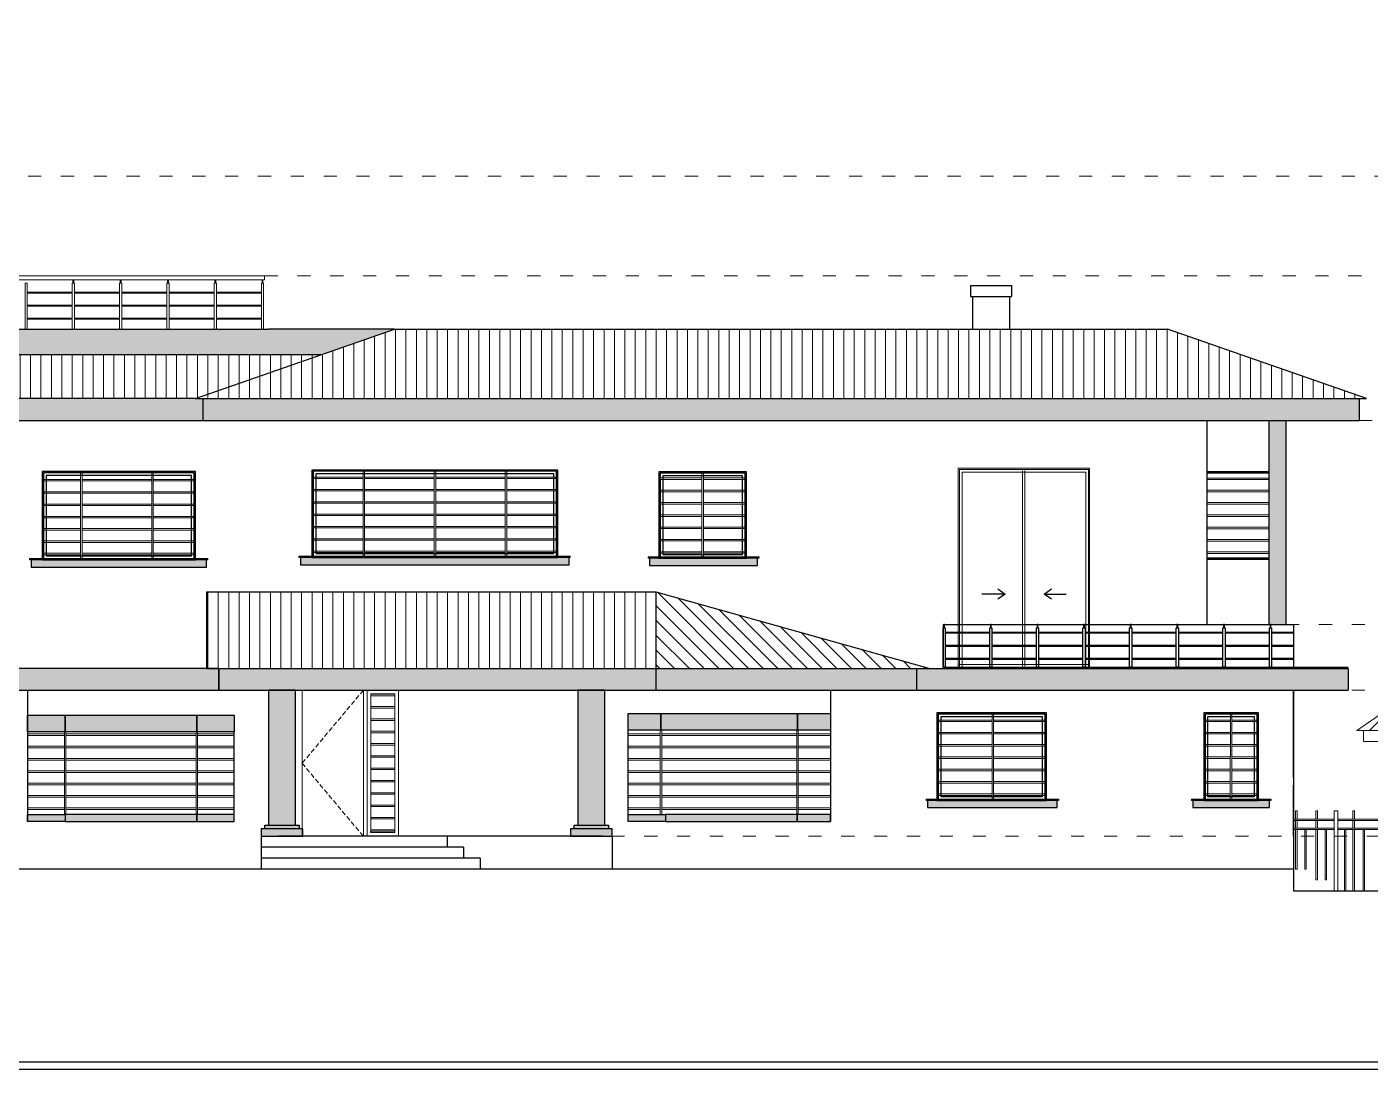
# Model space of a CAD drawing. Header units: millimetres. Extents: x 922141 to 965068, y 34629 to 256118.
# Drawn here: x 932003 to 950409, y 190849 to 205137 of the extents above; entities that cross this region are included whole.
import ezdxf

# ---------------------------------------------------------------- set-up
doc = ezdxf.new("R2010")
doc.units = ezdxf.units.MM
doc.linetypes.add('ACAD_ISO03W100', pattern=[30, 12, -18])
doc.linetypes.add('DASHED', pattern=[19.05, 12.7, -6.35])
doc.layers.get('0').update_dxf_attribs({"plot": 0})
doc.layers.get('Defpoints').update_dxf_attribs({"color": 6})
for name, color, linetype, lineweight in [('MCA__ LANDSCAPE', 136, 'Continuous', 5), ('MCA__ MURI ESISTENTI SEZIONATI', 30, 'Continuous', 30), ('MCA__ SCALE', 154, 'Continuous', 18)]:
    doc.layers.add(name, color=color, linetype=linetype, lineweight=lineweight)
doc.layers.add('TEXT200', color=7, linetype='Continuous')
doc.styles.get("Standard").update_dxf_attribs({"font": 'arial.ttf'})
doc.dimstyles.new('Casa Selvole', dxfattribs={"dimtxt": 200, "dimasz": 150, "dimexe": 0.18, "dimexo": 0.0625, "dimgap": 0.09, "dimtad": 0, "dimtih": 1, "dimtoh": 1, "dimdec": 0, "dimlfac": 0.1, "dimzin": 0, "dimdsep": 46, "dimtxsty": 'Standard', "dimblk": 'DOTSMALL', "dimcen": 0, "dimadec": 0, "dimazin": 0, "dimtfac": 1, "dimtdec": 0, "dimtofl": 0, "dimtmove": 0, "dimatfit": 3, "dimldrblk": 'DOTSMALL', "dimfxl": 1, "dimtolj": 1, "dimtzin": 0, "dimarcsym": 0})
pattern_1 = [(90, (347980.63, -185678.52), (-142.875, 9e-15), [])]

# ---------------------------------------------------------------- blocks, each defined once
blk = doc.blocks.new('_DotSmall')
at = {"color": 0, "linetype": 'ByBlock', "const_width": 0.5}
blk.add_lwpolyline([(-0.0625, 0, 1), (0.0625, 0, 1)], format="xyb", close=True, dxfattribs=at)

msp = doc.modelspace()

# ---------------------------------------------------------------- hatches: boundary and pattern name
at = {"layer": 'MCA__ LANDSCAPE'}
h = msp.add_hatch(color=256, dxfattribs=at)
h.dxf.hatch_style = 1
h.paths.add_polyline_path([(934632.07, 196342.18), (934463.23, 196342.18), (925979.18, 196342.18), (925979.18, 196042.18), (934632.07, 196042.18)])
h.paths.add_polyline_path([(940623.23, 196342.18), (934632.07, 196342.18), (934632.07, 196042.18), (940623.23, 196042.18)])
h.paths.add_polyline_path([(944193.17, 196342.18), (940623.23, 196342.18), (940623.23, 196042.18), (944193.17, 196042.18)])
h.paths.add_polyline_path([(950107.86, 196342.18), (944376.23, 196342.18), (944193.17, 196342.18), (944193.17, 196042.18), (950107.86, 196042.18)])
h.paths.add_polyline_path([(950257.86, 200042.18), (934413.23, 200042.18), (934413.23, 199742.18), (950257.86, 199742.18)])
h.paths.add_polyline_path([(934413.23, 200042.18), (934313.23, 200042.18), (927869.18, 200042.18), (927869.18, 199742.18), (934413.23, 199742.18)])
h.paths.add_polyline_path([(937039.05, 200992.18), (935313.23, 200992.18), (928769.18, 200992.18), (928769.18, 200642.18), (936034.8, 200642.18)])
h = msp.add_hatch(color=256, dxfattribs=at)
h.dxf.hatch_style = 1
h.paths.add_polyline_path([(949257.86, 199742.18), (949027.86, 199742.18), (949027.86, 196942.18), (949257.86, 196942.18)])
h = msp.add_hatch(color=256, dxfattribs=at)
h.dxf.hatch_style = 1
h.paths.add_polyline_path([(934463.18, 197732.18), (934463.18, 197832.18), (932062.34, 197832.18), (932062.34, 197732.18)])
h = msp.add_hatch(color=256, dxfattribs=at)
h.dxf.hatch_style = 1
h.paths.add_polyline_path([(939432.04, 197762.18), (939432.04, 197862.18), (935751.54, 197862.18), (935751.54, 197762.18)])
h = msp.add_hatch(color=256, dxfattribs=at)
h.dxf.hatch_style = 1
h.paths.add_polyline_path([(942013.54, 197752.18), (942013.54, 197852.18), (940533.54, 197852.18), (940533.54, 197752.18)])
h = msp.add_hatch(color=256, dxfattribs=at)
h.dxf.hatch_style = 1
h.paths.add_polyline_path([(935313.23, 196042.18), (935313.23, 194192.18), (935683.23, 194192.18), (935683.23, 196042.18)])
h.paths.add_polyline_path([(935783.23, 194042.18), (935783.23, 194142.18), (935733.23, 194142.18), (935263.23, 194142.18), (935213.23, 194142.18), (935213.23, 194042.18)])
h.paths.add_polyline_path([(935733.23, 194142.18), (935733.23, 194192.18), (935683.23, 194192.18), (935313.23, 194192.18), (935263.23, 194192.18), (935263.23, 194142.18)])
h = msp.add_hatch(color=256, dxfattribs=at)
h.dxf.hatch_style = 1
h.paths.add_polyline_path([(939553.23, 194192.18), (939553.23, 196042.18), (939923.23, 196042.18), (939923.23, 194192.18)])
h.paths.add_polyline_path([(939453.23, 194042.18), (939453.23, 194142.18), (940023.23, 194142.18), (940023.23, 194042.18)])
h.paths.add_polyline_path([(939503.23, 194192.18), (939973.23, 194192.18), (939973.23, 194142.18), (939503.23, 194142.18)])
h = msp.add_hatch(color=256, dxfattribs=at)
h.dxf.hatch_style = 1
h.paths.add_polyline_path([(932013.94, 195702.18), (932528.09, 195702.18), (932528.09, 195474.3), (932013.94, 195474.3)])
h = msp.add_hatch(color=256, dxfattribs=at)
h.dxf.hatch_style = 1
h.paths.add_polyline_path([(932528.09, 195702.18), (934330.37, 195702.18), (934330.37, 195474.3), (932528.09, 195474.3)])
h = msp.add_hatch(color=256, dxfattribs=at)
h.dxf.hatch_style = 1
h.paths.add_polyline_path([(934330.37, 195702.18), (934842.42, 195702.18), (934842.42, 195474.3), (934330.37, 195474.3)])
h = msp.add_hatch(color=256, dxfattribs=at)
h.dxf.hatch_style = 1
h.paths.add_polyline_path([(940240.84, 195494.3), (940240.84, 195722.18), (940692.16, 195722.18), (940692.16, 195494.3)])
h = msp.add_hatch(color=256, dxfattribs=at)
h.dxf.hatch_style = 1
h.paths.add_polyline_path([(940692.16, 195722.18), (942563.02, 195722.18), (942563.02, 195494.3), (940692.16, 195494.3)])
h = msp.add_hatch(color=256, dxfattribs=at)
h.dxf.hatch_style = 1
h.paths.add_polyline_path([(942563.02, 195722.18), (943016.26, 195722.18), (943016.26, 195494.3), (942563.02, 195494.3)])
h = msp.add_hatch(color=256, dxfattribs=at)
h.dxf.hatch_style = 1
h.paths.add_polyline_path([(946123.18, 194433.71), (946123.18, 194533.71), (944343.18, 194533.71), (944343.18, 194433.71)])
h = msp.add_hatch(color=256, dxfattribs=at)
h.dxf.hatch_style = 1
h.paths.add_polyline_path([(949029.18, 194433.71), (949029.18, 194533.71), (947979.18, 194533.71), (947979.18, 194433.71)])
h = msp.add_hatch(color=256, dxfattribs=at)
h.dxf.hatch_style = 1
h.paths.add_polyline_path([(932013.94, 194242.18), (932013.94, 194342.18), (932528.09, 194342.18), (932528.09, 194242.18)])
h = msp.add_hatch(color=256, dxfattribs=at)
h.dxf.hatch_style = 1
h.paths.add_polyline_path([(932528.09, 194242.18), (932528.09, 194342.18), (934330.37, 194342.18), (934330.37, 194242.18)])
h = msp.add_hatch(color=256, dxfattribs=at)
h.dxf.hatch_style = 1
h.paths.add_polyline_path([(934330.37, 194242.18), (934330.37, 194342.18), (934842.42, 194342.18), (934842.42, 194242.18)])
h = msp.add_hatch(color=256, dxfattribs=at)
h.dxf.hatch_style = 1
h.paths.add_polyline_path([(940240.84, 194242.18), (940240.84, 194342.18), (940754.98, 194342.18), (940754.98, 194242.18)])
h = msp.add_hatch(color=256, dxfattribs=at)
h.dxf.hatch_style = 1
h.paths.add_polyline_path([(940754.98, 194242.18), (940754.98, 194342.18), (942557.26, 194342.18), (942557.26, 194242.18)])
h = msp.add_hatch(color=256, dxfattribs=at)
h.dxf.hatch_style = 1
h.paths.add_polyline_path([(942557.26, 194242.18), (942557.26, 194342.18), (943016.26, 194342.18), (943016.26, 194242.18)])
at = {"layer": 'MCA__ SCALE'}
h = msp.add_hatch(dxfattribs=at)
h.set_pattern_fill('ANSI31', color=256, scale=45, angle=45)
h.set_pattern_definition(pattern_1)
h.paths.add_polyline_path([(950357.86, 200042.18), (947632.04, 200992.18), (937039.05, 200992.18), (934313.23, 200042.18)])
h = msp.add_hatch(dxfattribs=at)
h.set_pattern_fill('ANSI31', color=256, scale=45, angle=45)
h.set_pattern_definition(pattern_1)
h.paths.add_polyline_path([(934313.23, 200042.18), (936034.8, 200642.18), (928769.18, 200642.18), (927769.18, 200042.18)])
h = msp.add_hatch(dxfattribs=at)
h.set_pattern_fill('ANSI31', color=256, scale=45, angle=45)
h.set_pattern_definition(pattern_1)
h.paths.add_polyline_path([(934463.23, 197392.18), (934463.23, 196342.18), (940623.23, 196342.18), (940623.23, 197392.18)])
at = {"layer": 'MCA__ SCALE', "ltscale": 600}
h = msp.add_hatch(dxfattribs=at)
h.set_pattern_fill('ANSI31', color=256, scale=45, angle=90)
h.set_pattern_definition([(135, (347980.63, -185678.52), (-101.02788, -101.02788), [])])
h.paths.add_polyline_path([(940623.23, 196342.18), (944376.23, 196342.18), (940623.23, 197392.18)])
h = msp.add_hatch(dxfattribs=at)
h.set_pattern_fill('ANSI31', color=256, scale=45, angle=180)
h.set_pattern_definition([(225, (347980.63, -185678.52), (101.02788, -101.02788), [])])
h.paths.add_polyline_path([(950225.47, 195492.18), (951759.4, 195492.18), (951759.4, 196542.18)])

# ---------------------------------------------------------------- linework, layer by layer
at = {"layer": 'Defpoints'}
msp.add_lwpolyline([(965068.26, 190849.45), (965068.26, 220398.38), (922141.11, 220398.38), (922141.11, 190849.45)], close=True, dxfattribs=at)
at = {"layer": 'MCA__ LANDSCAPE', "linetype": 'ACAD_ISO03W100', "ltscale": 15}
for p, q in [((931570.23, 203092.18), (959866.09, 203092.18)), ((935260.27, 201722.18), (959866.09, 201722.18)), ((950257.86, 199742.18), (959851.55, 199742.18)), ((949257.86, 196942.18), (959851.55, 196942.18)), ((949257.86, 196042.18), (959851.55, 196042.18)), ((937763.23, 194042.18), (959863.67, 194042.18))]:
    msp.add_line(p, q, dxfattribs=at)
at = {"layer": 'MCA__ LANDSCAPE', "linetype": 'DASHED', "ltscale": 5}
msp.add_lwpolyline([(936614.18, 196042.18), (935774.18, 195042.18), (936614.18, 194042.18)], dxfattribs=at)
at = {"layer": 'MCA__ MURI ESISTENTI SEZIONATI'}
for p, q in [((944934.64, 201592.18), (945494.83, 201592.18)), ((944934.64, 201592.18), (944934.64, 201442.18)), ((945494.83, 201592.18), (945494.83, 201442.18)), ((944934.64, 201442.18), (945494.83, 201442.18)), ((944959.64, 201442.18), (944959.64, 200992.18)), ((945469.83, 201442.18), (945469.83, 200992.18)), ((928769.18, 200992.18), (935313.23, 200992.18)), ((934313.23, 200042.18), (937039.05, 200992.18)), ((937039.05, 200992.18), (935313.23, 200992.18)), ((937039.05, 200992.18), (947632.04, 200992.18)), ((950357.86, 200042.18), (947632.04, 200992.18)), ((936034.8, 200642.18), (928769.18, 200642.18)), ((934313.23, 200042.18), (927769.18, 200042.18)), ((934313.23, 200042.18), (950357.86, 200042.18)), ((934413.23, 200042.18), (934413.23, 199742.18)), ((950257.86, 200042.18), (950257.86, 199742.18)), ((927869.18, 199742.18), (950257.86, 199742.18)), ((948178.54, 196942.18), (948178.54, 199742.18)), ((949027.86, 196942.18), (949027.86, 199742.18)), ((949257.86, 196942.18), (949257.86, 199742.18)), ((934313.18, 199042.18), (932212.34, 199042.18)), ((932212.34, 199042.18), (932212.34, 197850.18)), ((934295.18, 199024.18), (932230.34, 199024.18)), ((932230.34, 199024.18), (932230.34, 197850.18)), ((934295.18, 197850.18), (934295.18, 199024.18)), ((934313.18, 197852.01), (934313.18, 199042.18)), ((939278.54, 199062.18), (935908.54, 199062.18)), ((935908.54, 199062.18), (935908.54, 197880.18)), ((939260.54, 199044.18), (935926.54, 199044.18)), ((935926.54, 199044.18), (935926.54, 197880.18)), ((939260.54, 197880.18), (939260.54, 199044.18)), ((939278.54, 197880.18), (939278.54, 199062.18)), ((940663.89, 199036.5), (940663.55, 197870.18)), ((941863.89, 199036.5), (940663.89, 199036.5)), ((940681.89, 199018.5), (940681.55, 197870.18)), ((941845.89, 199018.5), (940681.89, 199018.5)), ((941845.55, 197870.18), (941845.89, 199018.5)), ((941863.55, 197870.18), (941863.89, 199036.5)), ((948178.54, 199042.18), (949027.86, 199042.18)), ((948178.54, 199024.18), (949027.86, 199024.18)), ((935733.54, 197880.18), (939450.04, 197880.18)), ((935733.54, 197862.18), (935733.54, 197880.18)), ((939450.04, 197862.18), (939450.04, 197880.18)), ((940515.54, 197870.18), (942031.54, 197870.18)), ((940515.54, 197870.18), (940515.54, 197852.18)), ((942031.54, 197870.18), (942031.54, 197852.18)), ((932044.34, 197850.18), (934481.18, 197850.18)), ((932044.34, 197832.18), (932044.34, 197850.18)), ((934481.18, 197832.18), (932044.34, 197832.18)), ((932062.34, 197832.18), (932062.34, 197732.18)), ((932062.34, 197732.18), (934463.18, 197732.18)), ((932212.34, 197832.18), (934313.18, 197832.18)), ((934463.18, 197732.18), (934463.18, 197832.18)), ((934481.18, 197832.18), (934481.18, 197850.18)), ((939450.04, 197862.18), (935733.54, 197862.18)), ((935751.54, 197862.18), (935751.54, 197762.18)), ((935751.54, 197762.18), (939432.04, 197762.18)), ((935908.54, 197862.18), (939278.54, 197862.18)), ((939432.04, 197762.18), (939432.04, 197862.18)), ((942031.54, 197852.18), (940515.54, 197852.18)), ((940533.54, 197852.18), (940533.54, 197752.18)), ((940533.54, 197752.18), (942013.54, 197752.18)), ((940663.54, 197852.18), (941863.54, 197852.18)), ((942013.54, 197752.18), (942013.54, 197852.18)), ((948178.54, 197860.18), (949027.86, 197860.18)), ((948178.54, 197842.18), (949027.86, 197842.18)), ((934463.23, 197392.18), (940623.23, 197392.18)), ((934463.23, 197392.18), (934463.23, 196342.18)), ((940623.23, 197392.18), (944376.23, 196342.18)), ((940623.23, 197392.18), (940623.23, 196042.18)), ((944558.23, 196942.18), (944558.23, 196342.18)), ((944558.23, 196942.18), (949357.86, 196942.18)), ((944588.23, 196840.74), (945196.99, 196840.74)), ((944588.23, 196828.74), (945196.99, 196828.74)), ((945226.99, 196840.74), (945835.75, 196840.74)), ((945226.99, 196828.74), (945835.75, 196828.74)), ((945865.75, 196840.74), (946474.51, 196840.74)), ((945865.75, 196828.74), (946474.51, 196828.74)), ((946504.51, 196840.74), (947113.27, 196840.74)), ((946504.51, 196828.74), (947113.27, 196828.74)), ((947143.27, 196840.74), (947752.02, 196840.74)), ((947143.27, 196828.74), (947752.02, 196828.74)), ((947782.02, 196840.74), (948390.78, 196840.74)), ((947782.02, 196828.74), (948390.78, 196828.74)), ((948420.78, 196840.74), (949029.54, 196840.74)), ((948420.78, 196828.74), (949029.54, 196828.74)), ((949059.54, 196840.74), (949357.86, 196840.74)), ((949059.54, 196828.74), (949357.86, 196828.74)), ((949357.86, 196942.18), (949357.86, 196342.18)), ((944588.23, 196661.53), (945196.99, 196661.53)), ((944588.23, 196649.53), (945196.99, 196649.53)), ((945226.99, 196661.53), (945835.75, 196661.53)), ((945226.99, 196649.53), (945835.75, 196649.53)), ((945865.75, 196661.53), (946474.51, 196661.53)), ((945865.75, 196649.53), (946474.51, 196649.53)), ((946504.51, 196661.53), (947113.27, 196661.53)), ((946504.51, 196649.53), (947113.27, 196649.53)), ((947143.27, 196661.53), (947752.02, 196661.53)), ((947143.27, 196649.53), (947752.02, 196649.53)), ((947782.02, 196661.53), (948390.78, 196661.53)), ((947782.02, 196649.53), (948390.78, 196649.53)), ((948420.78, 196661.53), (949029.54, 196661.53)), ((948420.78, 196649.53), (949029.54, 196649.53)), ((949059.54, 196661.53), (949357.86, 196661.53)), ((949059.54, 196649.53), (949357.86, 196649.53)), ((944588.23, 196482.31), (945196.99, 196482.31)), ((944588.23, 196470.31), (945196.99, 196470.31)), ((945226.99, 196482.31), (945835.75, 196482.31)), ((945226.99, 196470.31), (945835.75, 196470.31)), ((945865.75, 196482.31), (946474.51, 196482.31)), ((945865.75, 196470.31), (946474.51, 196470.31)), ((946504.51, 196482.31), (947113.27, 196482.31)), ((946504.51, 196470.31), (947113.27, 196470.31)), ((947143.27, 196482.31), (947752.02, 196482.31)), ((947143.27, 196470.31), (947752.02, 196470.31)), ((947782.02, 196482.31), (948390.78, 196482.31)), ((947782.02, 196470.31), (948390.78, 196470.31)), ((948420.78, 196482.31), (949029.54, 196482.31)), ((948420.78, 196470.31), (949029.54, 196470.31)), ((949059.54, 196482.31), (949357.86, 196482.31)), ((949059.54, 196470.31), (949357.86, 196470.31)), ((934463.23, 196342.18), (944376.23, 196342.18)), ((934632.07, 196342.18), (934632.07, 196042.18)), ((944193.17, 196342.18), (944193.17, 196042.18)), ((944376.23, 196342.18), (950107.86, 196342.18)), ((944558.23, 196360.18), (950107.86, 196360.18)), ((950107.86, 196342.18), (950107.86, 196042.18)), ((932013.94, 196042.18), (932013.94, 194242.18)), ((934632.07, 196042.18), (940623.23, 196042.18)), ((940623.23, 196042.18), (944193.17, 196042.18)), ((943016.26, 196042.18), (943016.26, 194242.18)), ((944193.17, 196042.18), (950107.86, 196042.18)), ((949357.86, 196042.18), (949357.86, 193592.18)), ((949357.86, 194842.18), (949357.86, 196042.18)), ((945973.18, 195733.71), (944473.18, 195733.71)), ((944473.18, 195733.71), (944473.18, 194551.71)), ((945955.18, 195715.71), (944491.18, 195715.71)), ((944491.18, 195715.71), (944491.18, 194551.71)), ((945955.18, 194551.71), (945955.18, 195715.71)), ((945973.18, 194551.71), (945973.18, 195733.71)), ((948879.18, 195733.71), (948129.18, 195733.71)), ((948129.18, 195733.71), (948129.18, 194551.71)), ((948861.18, 195715.71), (948147.18, 195715.71)), ((948147.18, 195715.71), (948147.18, 194551.71)), ((948861.18, 194551.71), (948861.18, 195715.71)), ((948879.18, 194551.71), (948879.18, 195733.71)), ((940240.84, 194342.18), (940240.84, 195494.3)), ((932013.94, 195314.3), (932013.94, 194342.18)), ((934842.42, 194342.18), (934842.42, 195474.3)), ((943016.26, 195314.3), (943016.26, 194342.18)), ((949357.86, 194042.18), (949357.86, 194742.18)), ((944325.18, 194551.71), (946141.18, 194551.71)), ((944325.18, 194551.71), (944325.18, 194533.71)), ((946141.18, 194533.71), (944325.18, 194533.71)), ((944343.18, 194533.71), (944343.18, 194433.71)), ((944343.18, 194433.71), (946123.18, 194433.71)), ((944473.18, 194533.71), (945973.18, 194533.71)), ((946123.18, 194433.71), (946123.18, 194533.71)), ((946141.18, 194551.71), (946141.18, 194533.71)), ((947961.18, 194551.71), (949047.18, 194551.71)), ((947961.18, 194551.71), (947961.18, 194533.71)), ((949047.18, 194533.71), (947961.18, 194533.71)), ((947979.18, 194533.71), (947979.18, 194433.71)), ((947979.18, 194433.71), (949029.18, 194433.71)), ((948129.18, 194533.71), (948879.18, 194533.71)), ((949029.18, 194433.71), (949029.18, 194533.71)), ((949047.18, 194551.71), (949047.18, 194533.71)), ((935213.23, 194042.18), (935213.23, 193592.18)), ((939889.23, 194042.18), (935451.23, 194042.18)), ((937763.23, 194042.18), (937763.23, 193892.18)), ((940023.23, 194042.18), (940023.23, 193592.18)), ((937988.23, 193892.18), (935213.23, 193892.18)), ((937988.23, 193892.18), (937988.23, 193742.18)), ((938213.23, 193742.18), (935213.23, 193742.18)), ((938213.23, 193742.18), (938213.23, 193592.18)), ((949357.86, 193592.18), (931545.23, 193592.18)), ((949357.86, 193592.18), (949357.86, 193292.18)), ((949357.86, 193292.18), (957844.84, 193292.18))]:
    msp.add_line(p, q, dxfattribs=at)
for points in [[(934259.18, 198988.18), (932266.34, 198988.18), (932266.34, 197886.18), (934259.18, 197886.18)], [(939224.54, 199008.18), (935962.54, 199008.18), (935962.54, 197916.18), (939224.54, 197916.18)], [(941809.88, 198982.5), (940717.88, 198982.5), (940717.56, 197906.18), (941809.56, 197906.18)], [(944558.23, 196900.4), (944588.23, 196900.4), (944588.23, 196360.18), (944558.23, 196360.18)], [(944567.23, 196900.4), (944579.23, 196900.4), (944579.23, 196942.18), (944567.23, 196942.18)], [(945196.99, 196900.4), (945226.99, 196900.4), (945226.99, 196360.18), (945196.99, 196360.18)], [(945205.99, 196900.4), (945217.99, 196900.4), (945217.99, 196942.18), (945205.99, 196942.18)], [(945835.75, 196900.4), (945865.75, 196900.4), (945865.75, 196360.18), (945835.75, 196360.18)], [(945844.75, 196900.4), (945856.75, 196900.4), (945856.75, 196942.18), (945844.75, 196942.18)], [(946474.51, 196900.4), (946504.51, 196900.4), (946504.51, 196360.18), (946474.51, 196360.18)], [(946483.51, 196900.4), (946495.51, 196900.4), (946495.51, 196942.18), (946483.51, 196942.18)], [(947113.27, 196900.4), (947143.27, 196900.4), (947143.27, 196360.18), (947113.27, 196360.18)], [(947122.27, 196900.4), (947134.27, 196900.4), (947134.27, 196942.18), (947122.27, 196942.18)], [(947752.02, 196900.4), (947782.02, 196900.4), (947782.02, 196360.18), (947752.02, 196360.18)], [(947761.02, 196900.4), (947773.02, 196900.4), (947773.02, 196942.18), (947761.02, 196942.18)], [(948390.78, 196900.4), (948420.78, 196900.4), (948420.78, 196360.18), (948390.78, 196360.18)], [(948399.78, 196900.4), (948411.78, 196900.4), (948411.78, 196942.18), (948399.78, 196942.18)], [(949029.54, 196900.4), (949059.54, 196900.4), (949059.54, 196360.18), (949029.54, 196360.18)], [(949038.54, 196900.4), (949050.54, 196900.4), (949050.54, 196942.18), (949038.54, 196942.18)], [(925979.18, 196042.18), (934632.07, 196042.18), (934632.07, 196342.18), (925979.18, 196342.18)], [(935313.23, 194192.18), (935683.23, 194192.18), (935683.23, 196042.18), (935313.23, 196042.18)], [(939553.23, 194192.18), (939923.23, 194192.18), (939923.23, 196042.18), (939553.23, 196042.18)], [(932013.94, 195702.18), (932528.09, 195702.18), (932528.09, 195474.3), (932013.94, 195474.3)], [(932528.09, 195702.18), (934330.37, 195702.18), (934330.37, 195474.3), (932528.09, 195474.3)], [(934330.37, 195702.18), (934842.42, 195702.18), (934842.42, 195474.3), (934330.37, 195474.3)], [(940240.84, 195722.18), (940692.16, 195722.18), (940692.16, 195494.3), (940240.84, 195494.3)], [(940692.16, 195722.18), (942563.02, 195722.18), (942563.02, 195494.3), (940692.16, 195494.3)], [(942563.02, 195722.18), (943016.26, 195722.18), (943016.26, 195494.3), (942563.02, 195494.3)], [(945919.18, 195679.71), (944527.18, 195679.71), (944527.18, 194587.71), (945919.18, 194587.71)], [(948825.18, 195679.71), (948183.18, 195679.71), (948183.18, 194587.71), (948825.18, 194587.71)], [(932528.09, 194242.18), (932013.94, 194242.18), (932013.94, 194342.18), (932528.09, 194342.18)], [(932528.09, 194242.18), (934330.37, 194242.18), (934330.37, 194342.18), (932528.09, 194342.18)], [(934330.37, 194242.18), (934842.42, 194242.18), (934842.42, 194342.18), (934330.37, 194342.18)], [(935263.23, 194192.18), (935733.23, 194192.18), (935733.23, 194142.18), (935263.23, 194142.18)], [(939503.23, 194192.18), (939973.23, 194192.18), (939973.23, 194142.18), (939503.23, 194142.18)], [(940754.98, 194242.18), (940240.84, 194242.18), (940240.84, 194342.18), (940754.98, 194342.18)], [(940754.98, 194242.18), (942557.26, 194242.18), (942557.26, 194342.18), (940754.98, 194342.18)], [(942557.26, 194242.18), (943016.26, 194242.18), (943016.26, 194342.18), (942557.26, 194342.18)], [(935213.23, 194042.18), (935783.23, 194042.18), (935783.23, 194142.18), (935213.23, 194142.18)], [(939453.23, 194042.18), (940023.23, 194042.18), (940023.23, 194142.18), (939453.23, 194142.18)]]:
    msp.add_lwpolyline(points, close=True, dxfattribs=at)
at = {"layer": 'MCA__ SCALE'}
for p, q in [((935260.27, 201722.18), (931545.23, 201722.18)), ((935260.27, 201667.18), (931545.23, 201667.18)), ((935260.27, 201667.18), (935260.27, 201722.18)), ((932625.63, 201499.96), (932007.63, 201499.96)), ((932625.63, 201487.96), (932007.63, 201487.96)), ((933273.63, 201499.96), (932655.63, 201499.96)), ((933273.63, 201487.96), (932655.63, 201487.96)), ((933921.63, 201499.96), (933303.63, 201499.96)), ((933921.63, 201487.96), (933303.63, 201487.96)), ((934569.63, 201499.96), (933951.63, 201499.96)), ((934569.63, 201487.96), (933951.63, 201487.96)), ((935217.63, 201499.96), (934599.63, 201499.96)), ((935217.63, 201487.96), (934599.63, 201487.96)), ((932625.63, 201320.74), (932007.63, 201320.74)), ((932625.63, 201308.74), (932007.63, 201308.74)), ((933273.63, 201320.74), (932655.63, 201320.74)), ((933273.63, 201308.74), (932655.63, 201308.74)), ((933921.63, 201320.74), (933303.63, 201320.74)), ((933921.63, 201308.74), (933303.63, 201308.74)), ((934569.63, 201320.74), (933951.63, 201320.74)), ((934569.63, 201308.74), (933951.63, 201308.74)), ((935217.63, 201320.74), (934599.63, 201320.74)), ((935217.63, 201308.74), (934599.63, 201308.74)), ((932625.63, 201141.53), (932007.63, 201141.53)), ((932625.63, 201129.53), (932007.63, 201129.53)), ((933273.63, 201141.53), (932655.63, 201141.53)), ((933273.63, 201129.53), (932655.63, 201129.53)), ((933921.63, 201141.53), (933303.63, 201141.53)), ((933921.63, 201129.53), (933303.63, 201129.53)), ((934569.63, 201141.53), (933951.63, 201141.53)), ((934569.63, 201129.53), (933951.63, 201129.53)), ((935217.63, 201141.53), (934599.63, 201141.53)), ((935217.63, 201129.53), (934599.63, 201129.53)), ((944766.54, 196342.18), (944766.54, 199086.5)), ((946566.23, 199086.5), (944766.54, 199086.5)), ((944784.54, 196342.18), (944784.54, 199068.5)), ((946548.23, 199068.5), (944784.54, 199068.5)), ((944820.54, 196342.18), (944820.54, 199032.5)), ((946512.23, 199032.5), (944820.54, 199032.5)), ((945646.73, 196372.3), (945646.73, 199056.39)), ((945680.19, 196372.3), (945680.19, 199056.39)), ((946512.23, 196342.18), (946512.23, 199032.5)), ((946548.23, 196342.18), (946548.23, 199068.5)), ((946566.23, 196342.18), (946566.23, 199086.5)), ((946566.23, 196396.18), (944766.54, 196396.18)), ((951759.4, 196542.18), (950225.47, 195492.18)), ((946566.23, 196360.18), (944766.54, 196360.18)), ((946566.23, 196360.18), (944766.54, 196360.18)), ((946566.23, 196342.18), (944766.54, 196342.18)), ((935774.18, 196042.18), (935774.18, 194042.18)), ((936614.18, 196042.18), (936614.18, 194042.18)), ((936664.18, 196042.18), (936664.18, 194042.18)), ((937094.18, 194042.18), (937094.18, 196042.18)), ((936714.18, 195992.18), (936714.18, 194092.18)), ((936714.18, 195992.18), (937044.18, 195992.18)), ((937044.18, 194092.18), (937044.18, 195992.18)), ((950225.47, 195492.18), (956361.2, 195492.18)), ((950319.25, 195492.18), (950319.25, 195342.18)), ((950319.25, 195342.18), (956278.59, 195342.18)), ((936713.23, 194110.34), (936713.23, 194092.18)), ((937044.18, 194092.18), (936714.18, 194092.18)), ((937043.23, 194092.18), (937043.23, 194110.34))]:
    msp.add_line(p, q, dxfattribs=at)
for points in [[(932007.63, 201625.4), (931977.63, 201625.4), (931977.63, 200992.18), (932007.63, 200992.18)], [(932655.63, 201625.4), (932625.63, 201625.4), (932625.63, 200992.18), (932655.63, 200992.18)], [(932646.63, 201625.4), (932634.63, 201625.4), (932634.63, 201667.18), (932646.63, 201667.18)], [(933303.63, 201625.4), (933273.63, 201625.4), (933273.63, 200992.18), (933303.63, 200992.18)], [(933294.63, 201625.4), (933282.63, 201625.4), (933282.63, 201667.18), (933294.63, 201667.18)], [(933951.63, 201625.4), (933921.63, 201625.4), (933921.63, 200992.18), (933951.63, 200992.18)], [(933942.63, 201625.4), (933930.63, 201625.4), (933930.63, 201667.18), (933942.63, 201667.18)], [(934599.63, 201625.4), (934569.63, 201625.4), (934569.63, 200992.18), (934599.63, 200992.18)], [(934590.63, 201625.4), (934578.63, 201625.4), (934578.63, 201667.18), (934590.63, 201667.18)], [(935247.63, 201625.4), (935217.63, 201625.4), (935217.63, 200992.18), (935247.63, 200992.18)], [(935238.63, 201625.4), (935226.63, 201625.4), (935226.63, 201667.18), (935238.63, 201667.18)], [(949965.25, 193292.18), (949915.25, 193292.18), (949915.25, 194392.18), (949965.25, 194392.18)], [(949532.98, 193592.18), (949512.98, 193592.18), (949512.98, 194132.18), (949532.98, 194132.18)], [(949811.16, 193442.18), (949791.16, 193442.18), (949791.16, 194132.18), (949811.16, 194132.18)], [(950077.76, 193292.18), (950057.76, 193292.18), (950057.76, 194132.18), (950077.76, 194132.18)], [(950331.84, 193292.18), (950311.84, 193292.18), (950311.84, 194132.18), (950331.84, 194132.18)]]:
    msp.add_lwpolyline(points, close=True, dxfattribs=at)
at = {"layer": 'MCA__ SCALE', "color": 9, "true_color": 0xc7c8ca}
for points in [[(932740.28, 199024.18), (932760.28, 199024.18), (932760.28, 197850.18), (932740.28, 197850.18)], [(933734.4, 199024.18), (933714.4, 199024.18), (933714.4, 197850.18), (933734.4, 197850.18)], [(941253.89, 199018.5), (941273.89, 199018.5), (941273.89, 197870.18), (941253.89, 197870.18)], [(945228.18, 195715.71), (945248.18, 195715.71), (945248.18, 194551.71), (945228.18, 194551.71)], [(948494.18, 195715.71), (948514.18, 195715.71), (948513.75, 194551.71), (948493.75, 194551.71)], [(940682.1, 195494.3), (940702.1, 195494.3), (940702.1, 194342.18), (940682.1, 194342.18)], [(942572.91, 195494.3), (942552.91, 195494.3), (942552.91, 194342.18), (942572.91, 194342.18)], [(932537.09, 195474.3), (932517.09, 195474.3), (932517.09, 194342.18), (932537.09, 194342.18)], [(934320.97, 195474.3), (934340.97, 195474.3), (934340.97, 194342.18), (934320.97, 194342.18)]]:
    msp.add_lwpolyline(points, close=True, dxfattribs=at)
for points in [[(936610.86, 197880.18), (936610.86, 199044.18), (936630.86, 199044.18), (936630.86, 197880.18)], [(937604.98, 197880.18), (937604.98, 199044.18), (937584.98, 199044.18), (937584.98, 197880.18)], [(938579.1, 197880.18), (938579.1, 199044.18), (938559.1, 199044.18), (938559.1, 197880.18)], [(932740.28, 198933.6), (932230.34, 198933.6), (932230.34, 198913.6), (932740.28, 198913.6)], [(933714.4, 198933.6), (932760.28, 198933.6)], [(932760.28, 198913.6), (933714.4, 198913.6)], [(933734.4, 198913.6), (934295.18, 198913.6), (934295.18, 198933.6), (933734.4, 198933.6)], [(936610.86, 198963.6), (935926.54, 198963.6), (935926.54, 198943.6), (936610.86, 198943.6)], [(936610.86, 198794.72), (935926.54, 198794.72), (935926.54, 198774.72), (936610.86, 198774.72)], [(937584.98, 198963.6), (936630.86, 198963.6)], [(936630.86, 198943.6), (937584.98, 198943.6)], [(937584.98, 198794.72), (936630.86, 198794.72)], [(938559.1, 198963.6), (937604.98, 198963.6)], [(937604.98, 198943.6), (938559.1, 198943.6)], [(938559.1, 198794.72), (937604.98, 198794.72)], [(938579.1, 198943.6), (939260.54, 198943.6), (939260.54, 198963.6), (938579.1, 198963.6)], [(938579.1, 198774.72), (939260.54, 198774.72), (939260.54, 198794.72), (938579.1, 198794.72)], [(941253.89, 198953.6), (940681.54, 198953.59), (940681.54, 198933.59), (941253.89, 198933.6)], [(941845.56, 198953.6), (941273.89, 198953.6)], [(941273.89, 198933.6), (941845.56, 198933.6)], [(949027.86, 198952.47), (948178.54, 198952.47)], [(948178.54, 198932.47), (949027.86, 198932.47)], [(932740.28, 198764.72), (932230.34, 198764.72), (932230.34, 198744.72), (932740.28, 198744.72)], [(933714.4, 198764.72), (932760.28, 198764.72)], [(932760.28, 198744.72), (933714.4, 198744.72)], [(933734.4, 198744.72), (934295.18, 198744.72), (934295.18, 198764.72), (933734.4, 198764.72)], [(936610.86, 198625.84), (935926.54, 198625.84), (935926.54, 198605.84), (936610.86, 198605.84)], [(936630.86, 198774.72), (937584.98, 198774.72)], [(937584.98, 198625.84), (936630.86, 198625.84)], [(936630.86, 198605.84), (937584.98, 198605.84)], [(937604.98, 198774.72), (938559.1, 198774.72)], [(938559.1, 198625.84), (937604.98, 198625.84)], [(937604.98, 198605.84), (938559.1, 198605.84)], [(938579.1, 198605.84), (939260.54, 198605.84), (939260.54, 198625.84), (938579.1, 198625.84)], [(941253.89, 198784.72), (940681.54, 198784.71), (940681.54, 198764.71), (941253.89, 198764.72)], [(941253.89, 198615.84), (940681.54, 198615.84), (940681.54, 198595.84), (941253.89, 198595.84)], [(941845.56, 198784.72), (941273.89, 198784.72)], [(941273.89, 198764.72), (941845.56, 198764.72)], [(941845.56, 198615.84), (941273.89, 198615.84)], [(949027.86, 198783.59), (948178.54, 198783.59)], [(948178.54, 198763.59), (949027.86, 198763.59)], [(949027.86, 198614.72), (948178.54, 198614.72)], [(932740.28, 198595.84), (932230.34, 198595.84), (932230.34, 198575.84), (932740.28, 198575.84)], [(932740.28, 198426.97), (932230.34, 198426.97), (932230.34, 198406.97), (932740.28, 198406.97)], [(933714.4, 198595.84), (932760.28, 198595.84)], [(932760.28, 198575.84), (933714.4, 198575.84)], [(933714.4, 198426.97), (932760.28, 198426.97)], [(933734.4, 198575.84), (934295.18, 198575.84), (934295.18, 198595.84), (933734.4, 198595.84)], [(933734.4, 198406.97), (934295.18, 198406.97), (934295.18, 198426.97), (933734.4, 198426.97)], [(936610.86, 198456.97), (935926.54, 198456.97), (935926.54, 198436.97), (936610.86, 198436.97)], [(937584.98, 198456.97), (936630.86, 198456.97)], [(936630.86, 198436.97), (937584.98, 198436.97)], [(938559.1, 198456.97), (937604.98, 198456.97)], [(937604.98, 198436.97), (938559.1, 198436.97)], [(938579.1, 198436.97), (939260.54, 198436.97), (939260.54, 198456.97), (938579.1, 198456.97)], [(941253.89, 198446.97), (940681.54, 198446.96), (940681.54, 198426.96), (941253.89, 198426.97)], [(941273.89, 198595.84), (941845.56, 198595.84)], [(941845.56, 198446.97), (941273.89, 198446.97)], [(941273.89, 198426.97), (941845.56, 198426.97)], [(948178.54, 198594.72), (949027.86, 198594.72)], [(949027.86, 198445.84), (948178.54, 198445.84)], [(948178.54, 198425.84), (949027.86, 198425.84)], [(932740.28, 198258.09), (932230.34, 198258.09), (932230.34, 198238.09), (932740.28, 198238.09)], [(932760.28, 198406.97), (933714.4, 198406.97)], [(933714.4, 198258.09), (932760.28, 198258.09)], [(932760.28, 198238.09), (933714.4, 198238.09)], [(933734.4, 198238.09), (934295.18, 198238.09), (934295.18, 198258.09), (933734.4, 198258.09)], [(936610.86, 198288.09), (935926.54, 198288.09), (935926.54, 198268.09), (936610.86, 198268.09)], [(937584.98, 198288.09), (936630.86, 198288.09)], [(936630.86, 198268.09), (937584.98, 198268.09)], [(938559.1, 198288.09), (937604.98, 198288.09)], [(937604.98, 198268.09), (938559.1, 198268.09)], [(938579.1, 198268.09), (939260.54, 198268.09), (939260.54, 198288.09), (938579.1, 198288.09)], [(941253.89, 198278.09), (940681.54, 198278.08), (940681.54, 198258.08), (941253.89, 198258.09)], [(941845.56, 198278.09), (941273.89, 198278.09)], [(941273.89, 198258.09), (941845.56, 198258.09)], [(949027.86, 198276.96), (948178.54, 198276.96)], [(948178.54, 198256.96), (949027.86, 198256.96)], [(932740.28, 198089.21), (932230.34, 198089.21), (932230.34, 198069.21), (932740.28, 198069.21)], [(933714.4, 198089.21), (932760.28, 198089.21)], [(932760.28, 198069.21), (933714.4, 198069.21)], [(933734.4, 198069.21), (934295.18, 198069.21), (934295.18, 198089.21), (933734.4, 198089.21)], [(936610.86, 198119.21), (935926.54, 198119.21), (935926.54, 198099.21), (936610.86, 198099.21)], [(937584.98, 198119.21), (936630.86, 198119.21)], [(936630.86, 198099.21), (937584.98, 198099.21)], [(938559.1, 198119.21), (937604.98, 198119.21)], [(937604.98, 198099.21), (938559.1, 198099.21)], [(938579.1, 198099.21), (939260.54, 198099.21), (939260.54, 198119.21), (938579.1, 198119.21)], [(941253.89, 198109.21), (940681.54, 198109.21), (940681.54, 198089.21), (941253.89, 198089.21)], [(941845.56, 198109.21), (941273.89, 198109.21)], [(941273.89, 198089.21), (941845.56, 198089.21)], [(949027.86, 198108.09), (948178.54, 198108.09)], [(948178.54, 198088.09), (949027.86, 198088.09)], [(932740.28, 197920.34), (932230.34, 197920.34), (932230.34, 197900.34), (932740.28, 197900.34)], [(933714.4, 197920.34), (932760.28, 197920.34)], [(932760.28, 197900.34), (933714.4, 197900.34)], [(933734.4, 197900.34), (934295.18, 197900.34), (934295.18, 197920.34), (933734.4, 197920.34)], [(936610.86, 197950.34), (935926.54, 197950.34), (935926.54, 197930.34), (936610.86, 197930.34)], [(937584.98, 197950.34), (936630.86, 197950.34)], [(936630.86, 197930.34), (937584.98, 197930.34)], [(938559.1, 197950.34), (937604.98, 197950.34)], [(937604.98, 197930.34), (938559.1, 197930.34)], [(938579.1, 197930.34), (939260.54, 197930.34), (939260.54, 197950.34), (938579.1, 197950.34)], [(941253.89, 197940.34), (940681.54, 197940.33), (940681.54, 197920.33), (941253.89, 197920.34)], [(941845.56, 197940.34), (941273.89, 197940.34)], [(941273.89, 197920.34), (941845.56, 197920.34)], [(949027.86, 197939.21), (948178.54, 197939.21)], [(948178.54, 197919.21), (949027.86, 197919.21)], [(936630.86, 197862.18), (936610.86, 197862.18)], [(937584.98, 197862.18), (937604.98, 197862.18)], [(938559.1, 197862.18), (938579.1, 197862.18)], [(945228.18, 195635.12), (944491.18, 195635.12), (944491.18, 195615.12), (945228.18, 195615.12)], [(945955.18, 195635.12), (945248.18, 195635.12)], [(945248.18, 195615.12), (945955.18, 195615.12)], [(948493.75, 195635.12), (948147.18, 195635.12)], [(948147.18, 195615.12), (948493.75, 195615.12)], [(948861.18, 195635.12), (948513.75, 195635.12)], [(948513.75, 195615.12), (948861.18, 195615.12)], [(932517.09, 195443.6), (932013.94, 195443.6)], [(932013.94, 195423.6), (932517.09, 195423.6)], [(934320.97, 195443.6), (932537.09, 195443.6)], [(932537.09, 195423.6), (934320.97, 195423.6)], [(934842.42, 195443.6), (934340.97, 195443.6)], [(934340.97, 195423.6), (934842.42, 195423.6)], [(940682.1, 195443.6), (940240.84, 195443.6)], [(940240.84, 195423.6), (940682.1, 195423.6)], [(942552.91, 195443.6), (940702.1, 195443.6)], [(940702.1, 195423.6), (942552.91, 195423.6)], [(943016.26, 195443.6), (942572.91, 195443.6)], [(942572.91, 195423.6), (943016.26, 195423.6)], [(945228.18, 195466.24), (944491.18, 195466.24), (944491.18, 195446.24), (945228.18, 195446.24)], [(945228.18, 195297.37), (944491.18, 195297.37), (944491.18, 195277.37), (945228.18, 195277.37)], [(945955.18, 195466.24), (945248.18, 195466.24)], [(945248.18, 195446.24), (945955.18, 195446.24)], [(945955.18, 195297.37), (945248.18, 195297.37)], [(948493.75, 195466.24), (948147.18, 195466.24)], [(948147.18, 195446.24), (948493.75, 195446.24)], [(948493.75, 195297.37), (948147.18, 195297.37)], [(948861.18, 195466.24), (948513.75, 195466.24)], [(948513.75, 195446.24), (948861.18, 195446.24)], [(948861.18, 195297.37), (948513.75, 195297.37)], [(932517.09, 195274.72), (932013.94, 195274.72)], [(932013.94, 195254.72), (932517.09, 195254.72)], [(934320.97, 195274.72), (932537.09, 195274.72)], [(932537.09, 195254.72), (934320.97, 195254.72)], [(934842.42, 195274.72), (934340.97, 195274.72)], [(934340.97, 195254.72), (934842.42, 195254.72)], [(940682.1, 195274.72), (940240.84, 195274.72)], [(940240.84, 195254.72), (940682.1, 195254.72)], [(942552.91, 195274.72), (940702.1, 195274.72)], [(940702.1, 195254.72), (942552.91, 195254.72)], [(943016.26, 195274.72), (942572.91, 195274.72)], [(942572.91, 195254.72), (943016.26, 195254.72)], [(945228.18, 195128.49), (944491.18, 195128.49), (944491.18, 195108.49), (945228.18, 195108.49)], [(945248.18, 195277.37), (945955.18, 195277.37)], [(945955.18, 195128.49), (945248.18, 195128.49)], [(945248.18, 195108.49), (945955.18, 195108.49)], [(948147.18, 195277.37), (948493.75, 195277.37)], [(948493.75, 195128.49), (948147.18, 195128.49)], [(948147.18, 195108.49), (948493.75, 195108.49)], [(948513.75, 195277.37), (948861.18, 195277.37)], [(948861.18, 195128.49), (948513.75, 195128.49)], [(948513.75, 195108.49), (948861.18, 195108.49)], [(932517.09, 195105.84), (932013.94, 195105.84)], [(932013.94, 195085.84), (932517.09, 195085.84)], [(932517.09, 194936.97), (932013.94, 194936.97)], [(934320.97, 195105.84), (932537.09, 195105.84)], [(932537.09, 195085.84), (934320.97, 195085.84)], [(934320.97, 194936.97), (932537.09, 194936.97)], [(934842.42, 195105.84), (934340.97, 195105.84)], [(934340.97, 195085.84), (934842.42, 195085.84)], [(934842.42, 194936.97), (934340.97, 194936.97)], [(940682.1, 195105.84), (940240.84, 195105.84)], [(940240.84, 195085.84), (940682.1, 195085.84)], [(940682.1, 194936.97), (940240.84, 194936.97)], [(942552.91, 195105.84), (940702.1, 195105.84)], [(940702.1, 195085.84), (942552.91, 195085.84)], [(942552.91, 194936.97), (940702.1, 194936.97)], [(943016.26, 195105.84), (942572.91, 195105.84)], [(942572.91, 195085.84), (943016.26, 195085.84)], [(943016.26, 194936.97), (942572.91, 194936.97)], [(945228.18, 194959.61), (944491.18, 194959.61), (944491.18, 194939.61), (945228.18, 194939.61)], [(945955.18, 194959.61), (945248.18, 194959.61)], [(945248.18, 194939.61), (945955.18, 194939.61)], [(948493.75, 194959.61), (948147.18, 194959.61)], [(948147.18, 194939.61), (948493.75, 194939.61)], [(948861.18, 194959.61), (948513.75, 194959.61)], [(948513.75, 194939.61), (948861.18, 194939.61)], [(932013.94, 194916.97), (932517.09, 194916.97)], [(932517.09, 194768.09), (932013.94, 194768.09)], [(932013.94, 194748.09), (932517.09, 194748.09)], [(932537.09, 194916.97), (934320.97, 194916.97)], [(934320.97, 194768.09), (932537.09, 194768.09)], [(932537.09, 194748.09), (934320.97, 194748.09)], [(934340.97, 194916.97), (934842.42, 194916.97)], [(934842.42, 194768.09), (934340.97, 194768.09)], [(934340.97, 194748.09), (934842.42, 194748.09)], [(940240.84, 194916.97), (940682.1, 194916.97)], [(940682.1, 194768.09), (940240.84, 194768.09)], [(940240.84, 194748.09), (940682.1, 194748.09)], [(940702.1, 194916.97), (942552.91, 194916.97)], [(942552.91, 194768.09), (940702.1, 194768.09)], [(940702.1, 194748.09), (942552.91, 194748.09)], [(942572.91, 194916.97), (943016.26, 194916.97)], [(943016.26, 194768.09), (942572.91, 194768.09)], [(942572.91, 194748.09), (943016.26, 194748.09)], [(945228.18, 194790.74), (944491.18, 194790.74), (944491.18, 194770.74), (945228.18, 194770.74)], [(945955.18, 194790.74), (945248.18, 194790.74)], [(945248.18, 194770.74), (945955.18, 194770.74)], [(948493.75, 194790.74), (948147.18, 194790.74)], [(948147.18, 194770.74), (948493.75, 194770.74)], [(948861.18, 194790.74), (948513.75, 194790.74)], [(948513.75, 194770.74), (948861.18, 194770.74)], [(932517.09, 194599.21), (932013.94, 194599.21)], [(932013.94, 194579.21), (932517.09, 194579.21)], [(934320.97, 194599.21), (932537.09, 194599.21)], [(932537.09, 194579.21), (934320.97, 194579.21)], [(934842.42, 194599.21), (934340.97, 194599.21)], [(934340.97, 194579.21), (934842.42, 194579.21)], [(940682.1, 194599.21), (940240.84, 194599.21)], [(940240.84, 194579.21), (940682.1, 194579.21)], [(942552.91, 194599.21), (940702.1, 194599.21)], [(940702.1, 194579.21), (942552.91, 194579.21)], [(943016.26, 194599.21), (942572.91, 194599.21)], [(942572.91, 194579.21), (943016.26, 194579.21)], [(945228.18, 194621.86), (944491.18, 194621.86), (944491.18, 194601.86), (945228.18, 194601.86)], [(945955.18, 194621.86), (945248.18, 194621.86)], [(945248.18, 194601.86), (945955.18, 194601.86)], [(948493.75, 194621.86), (948147.18, 194621.86)], [(948147.18, 194601.86), (948493.75, 194601.86)], [(948861.18, 194621.86), (948513.75, 194621.86)], [(948513.75, 194601.86), (948861.18, 194601.86)], [(932517.09, 194430.34), (932013.94, 194430.34)], [(932013.94, 194410.34), (932517.09, 194410.34)], [(934320.97, 194430.34), (932537.09, 194430.34)], [(932537.09, 194410.34), (934320.97, 194410.34)], [(934842.42, 194430.34), (934340.97, 194430.34)], [(934340.97, 194410.34), (934842.42, 194410.34)], [(940682.1, 194430.34), (940240.84, 194430.34)], [(940240.84, 194410.34), (940682.1, 194410.34)], [(942552.91, 194430.34), (940702.1, 194430.34)], [(940702.1, 194410.34), (942552.91, 194410.34)], [(943016.26, 194430.34), (942572.91, 194430.34)], [(942572.91, 194410.34), (943016.26, 194410.34)]]:
    msp.add_lwpolyline(points, dxfattribs=at)
at = {"layer": 'MCA__ SCALE'}
for points in [[(937044.18, 195987.98), (936714.18, 195987.98)], [(936714.18, 195967.98), (937044.18, 195967.98)], [(937044.18, 195819.1), (936714.18, 195819.1)], [(936714.18, 195799.1), (937044.18, 195799.1)], [(937044.18, 195650.22), (936714.18, 195650.22)], [(936714.18, 195630.22), (937044.18, 195630.22)], [(937044.18, 195481.35), (936714.18, 195481.35)], [(936714.18, 195461.35), (937044.18, 195461.35)], [(937044.18, 195312.47), (936714.18, 195312.47)], [(936714.18, 195292.47), (937044.18, 195292.47)], [(937044.18, 195143.6), (936714.18, 195143.6)], [(936714.18, 195123.6), (937044.18, 195123.6)], [(937044.18, 194974.72), (936714.18, 194974.72)], [(936714.18, 194954.72), (937044.18, 194954.72)], [(937044.18, 194805.84), (936714.18, 194805.84)], [(936714.18, 194785.84), (937044.18, 194785.84)], [(937044.18, 194636.97), (936714.18, 194636.97)], [(936714.18, 194616.97), (937044.18, 194616.97)], [(937044.18, 194468.09), (936714.18, 194468.09)], [(936714.18, 194448.09), (937044.18, 194448.09)], [(949388.89, 194277.18), (949388.89, 194392.18), (949408.89, 194392.18), (949408.89, 194277.18)], [(949667.07, 194277.18), (949667.07, 194392.18), (949687.07, 194392.18), (949687.07, 194277.18)], [(950173.43, 194277.18), (950173.43, 194392.18), (950193.43, 194392.18), (950193.43, 194277.18)], [(937044.18, 194299.21), (936714.18, 194299.21)], [(936714.18, 194279.21), (937044.18, 194279.21)], [(949915.25, 194257.18), (949357.86, 194257.18), (949357.86, 194277.18), (949915.25, 194277.18)], [(949388.89, 194152.18), (949388.89, 194257.18)], [(949408.89, 194257.18), (949408.89, 194152.18)], [(949667.07, 194152.18), (949667.07, 194257.18)], [(949687.07, 194257.18), (949687.07, 194152.18)], [(949965.25, 194277.18), (953748.43, 194277.18), (953748.43, 194257.18), (949965.25, 194257.18)], [(950173.43, 194152.18), (950173.43, 194257.18)], [(950193.43, 194257.18), (950193.43, 194152.18)], [(937043.23, 194130.34), (936713.23, 194130.34)], [(936713.23, 194110.34), (937043.23, 194110.34)], [(949915.25, 194132.18), (949357.86, 194132.18), (949357.86, 194152.18), (949915.25, 194152.18)], [(949408.89, 194132.18), (949408.89, 193592.18), (949388.89, 193592.18), (949388.89, 194132.18)], [(949687.07, 194132.18), (949687.07, 193442.18), (949667.07, 193442.18), (949667.07, 194132.18)], [(949965.25, 194152.18), (953748.43, 194152.18), (953748.43, 194132.18), (949965.25, 194132.18)], [(950193.43, 194132.18), (950193.43, 193292.18), (950173.43, 193292.18), (950173.43, 194132.18)]]:
    msp.add_lwpolyline(points, dxfattribs=at)
at = {"layer": 'TEXT200'}
msp.add_lwpolyline([(964970.15, 190947.56), (964970.15, 220300.27), (922239.22, 220300.27), (922239.22, 190947.56)], close=True, dxfattribs=at)

# ---------------------------------------------------------------- leaders
at = {"layer": 'MCA__ SCALE'}
for points in [[(945408.84, 197362.33), (945088.93, 197362.33)], [(945942.17, 197362.33), (946243.83, 197362.33)]]:
    msp.add_leader(points, dimstyle='Casa Selvole', override={"dimasz": 100, "dimldrblk": 'Open90'}, dxfattribs=at)

doc.saveas('drawing.dxf')
